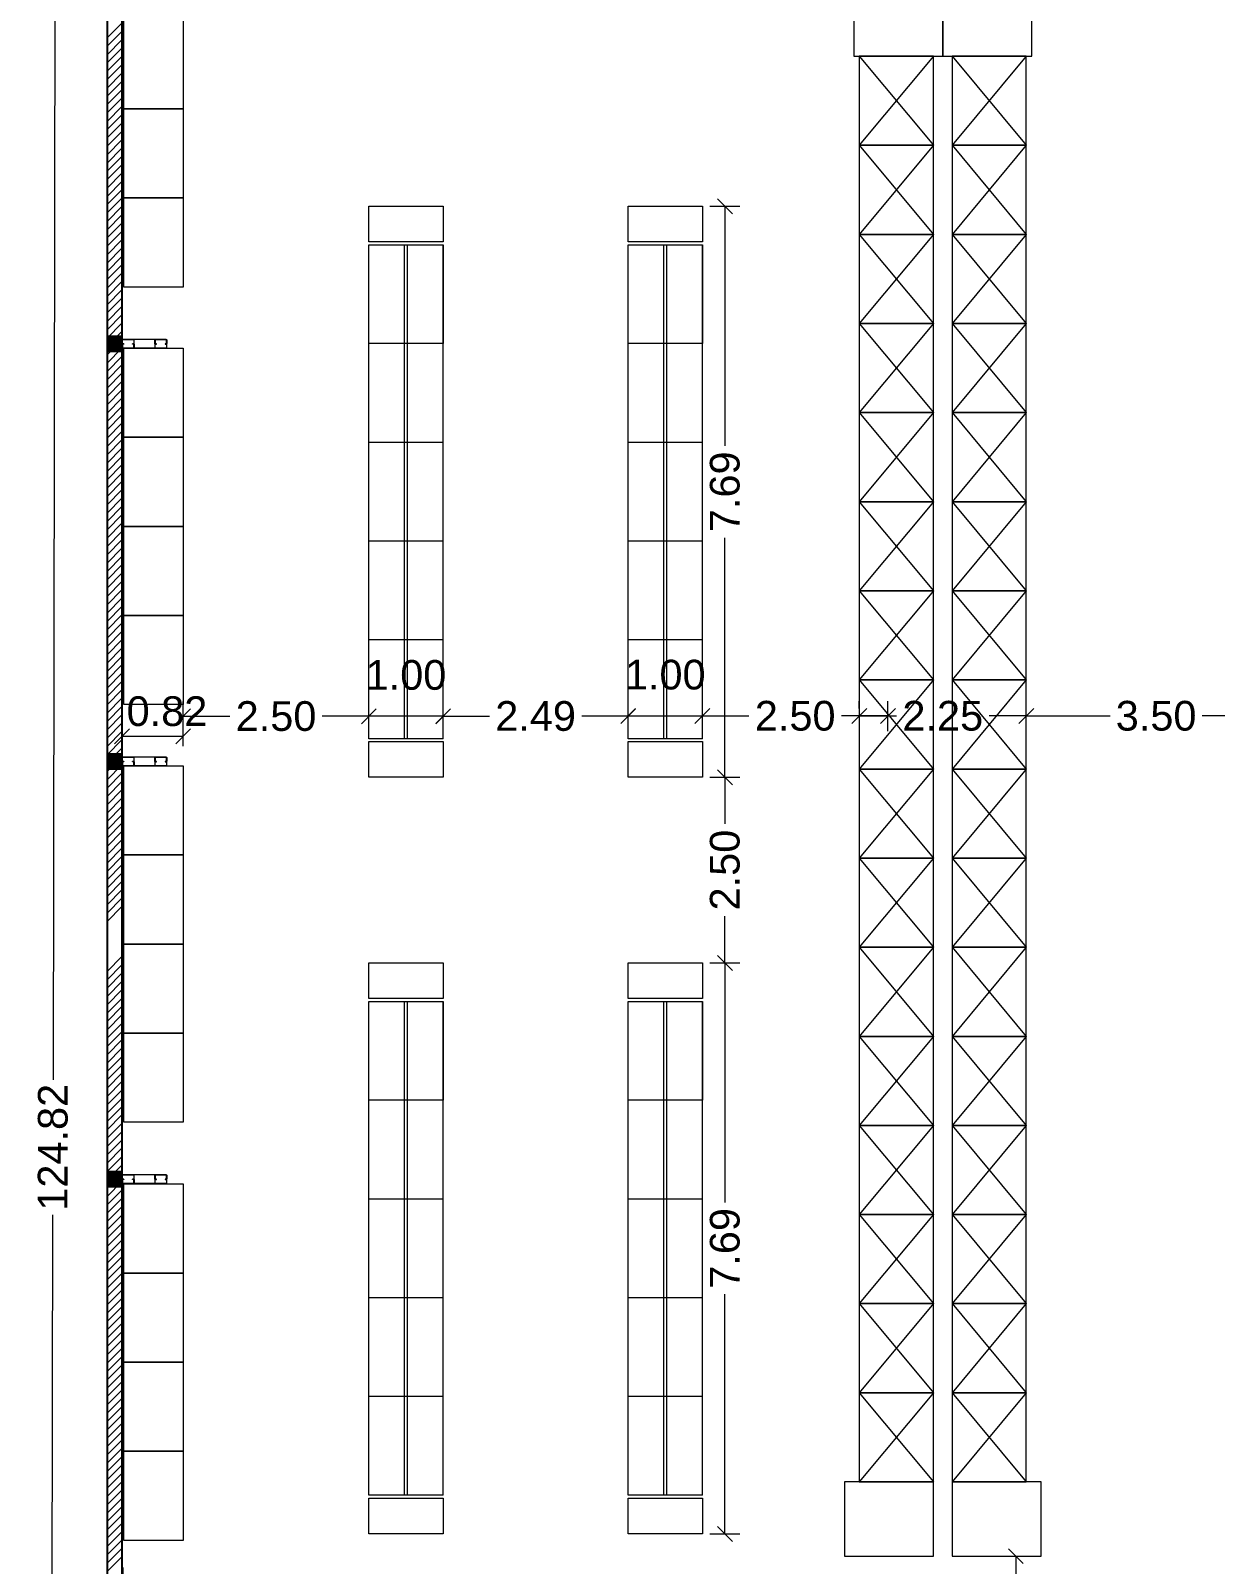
# Model space of a CAD drawing. Header units: inches. Extents: x 2 to 182, y -26 to 193.
# Drawn here: x 10.39 to 26.34, y 65.29 to 85.94 of the extents above; entities that cross this region are included whole.
import ezdxf

# ---------------------------------------------------------------- set-up
doc = ezdxf.new("R2010")
doc.units = ezdxf.units.IN
doc.header["$MEASUREMENT"] = 0
doc.linetypes.add('ACAD_ISO10W100', pattern=[18, 12, -3, 0, -3])
for name, color, linetype, lineweight in [('01 eje', 30, 'ACAD_ISO10W100', 9), ('Est-Acero', 4, 'Continuous', 13), ('Est-muro', 7, 'Continuous', 0), ('L COTAS', 1, 'Continuous', 9), ('L EQUIP', 6, 'Continuous', 9), ('LAVADO MU', 10, 'Continuous', 5)]:
    doc.layers.add(name, color=color, linetype=linetype, lineweight=lineweight)
for name, color, linetype in [('01-COTAS ESTRUCTURA', 9, 'Continuous'), ('l muro', 5, 'Continuous'), ('l olumnas', 140, 'Continuous'), ('smr acero', 170, 'Continuous')]:
    doc.layers.add(name, color=color, linetype=linetype)
doc.styles.add('2mm para 1.100', font='ARIAL.TTF')
doc.dimstyles.new('cotas 1.100', dxfattribs={"dimscale": 2, "dimtxt": 0.2, "dimasz": 0.1, "dimexe": 0.1, "dimexo": 0.05, "dimgap": 0.05, "dimtad": 0, "dimzin": 0, "dimdsep": 46, "dimtxsty": '2mm para 1.100', "dimblk": 'OBLIQUE', "dimcen": 0.09, "dimclrd": 256, "dimclre": 256, "dimclrt": 256, "dimaunit": 1, "dimadec": 3, "dimazin": 0, "dimtfac": 1, "dimtofl": 0, "dimtmove": 2, "dimatfit": 3, "dimfxl": 0, "dimtolj": 1, "dimtzin": 0, "dimlwd": -1, "dimlwe": -1, "dimarcsym": 0})

# ---------------------------------------------------------------- blocks, each defined once
blk = doc.blocks.new('terreno1')
at = {"layer": '01 eje', "ltscale": 0.05}
blk.add_line((2858.813, 860.328), (2858.813, 730.799), dxfattribs=at)
blk = doc.blocks.new('rack')
at = {"linetype": 'ByBlock', "ltscale": 0.01}
for p, q in [((0, 1.2), (1, 0)), ((1, 1.2), (0, 0))]:
    blk.add_line(p, q, dxfattribs=at)
blk.add_lwpolyline([(0, 0), (1, 0), (1, 1.2), (0, 1.2)], close=True, dxfattribs=at)
blk = doc.blocks.new('_Oblique')
at = {"color": 0, "linetype": 'ByBlock', "lineweight": -2}
blk.add_line((-0.5, -0.5), (0.5, 0.5), dxfattribs=at)
blk = doc.blocks.new('*D113')
at = {"layer": 'Defpoints', "color": 0}
for p in [(10.786, 133.315), (11.616, 133.314), (11.416, 8.495)]:
    blk.add_point(p, dxfattribs=at)
at = {"layer": 'L COTAS'}
for p, q in [((11.516, 133.314), (10.586, 133.316)), ((10.786, 133.315), (10.688, 71.815)), ((10.586, 8.496), (10.685, 69.996)), ((11.316, 8.495), (10.386, 8.496))]:
    blk.add_line(p, q, dxfattribs=at)
at = {"layer": 'L COTAS', "xscale": 0.2, "yscale": 0.2, "zscale": 0.2}
for p, rotation in [((10.786, 133.315), 89.90828215739022), ((10.586, 8.496), 269.9082821573902)]:
    blk.add_blockref('_Oblique', p, dxfattribs=dict(at, rotation=rotation))
at = {"layer": 'L COTAS', "insert": (10.686, 70.906), "char_height": 0.4, "attachment_point": 5, "rotation": 89.9083, "style": '2mm para 1.100'}
blk.add_mtext('\\A1;124.82', dxfattribs=at)
blk = doc.blocks.new('*D144')
at = {"layer": 'Defpoints', "color": 0}
for p in [(19.433, 73.389), (19.737, 73.389), (19.433, 65.699)]:
    blk.add_point(p, dxfattribs=at)
at = {"layer": 'L COTAS'}
for p, q in [((19.533, 73.389), (19.937, 73.389)), ((19.737, 73.389), (19.737, 70.162)), ((19.737, 65.699), (19.737, 68.926)), ((19.533, 65.699), (19.937, 65.699))]:
    blk.add_line(p, q, dxfattribs=at)
at = {"layer": 'L COTAS', "xscale": 0.2, "yscale": 0.2, "zscale": 0.2}
for p, rotation in [((19.737, 73.389), 90), ((19.737, 65.699), 270)]:
    blk.add_blockref('_Oblique', p, dxfattribs=dict(at, rotation=rotation))
at = {"layer": 'L COTAS', "insert": (19.737, 69.544), "char_height": 0.4, "attachment_point": 5, "rotation": 90, "style": '2mm para 1.100'}
blk.add_mtext('\\A1;7.69', dxfattribs=at)
blk = doc.blocks.new('*D145')
at = {"layer": 'Defpoints', "color": 0}
for p in [(19.433, 75.889), (19.737, 75.889), (19.433, 73.389)]:
    blk.add_point(p, dxfattribs=at)
at = {"layer": 'L COTAS'}
for p, q in [((19.533, 75.889), (19.937, 75.889)), ((19.737, 75.889), (19.737, 75.261)), ((19.737, 73.389), (19.737, 74.017)), ((19.533, 73.389), (19.937, 73.389))]:
    blk.add_line(p, q, dxfattribs=at)
at = {"layer": 'L COTAS', "xscale": 0.2, "yscale": 0.2, "zscale": 0.2}
for p, rotation in [((19.737, 75.889), 90), ((19.737, 73.389), 270)]:
    blk.add_blockref('_Oblique', p, dxfattribs=dict(at, rotation=rotation))
at = {"layer": 'L COTAS', "insert": (19.737, 74.639), "char_height": 0.4, "attachment_point": 5, "rotation": 90, "style": '2mm para 1.100'}
blk.add_mtext('\\A1;2.50', dxfattribs=at)
blk = doc.blocks.new('*D146')
at = {"layer": 'Defpoints', "color": 0}
for p in [(19.433, 83.579), (19.737, 83.579), (19.433, 75.889)]:
    blk.add_point(p, dxfattribs=at)
at = {"layer": 'L COTAS'}
for p, q in [((19.533, 83.579), (19.937, 83.579)), ((19.737, 83.579), (19.737, 80.352)), ((19.737, 75.889), (19.737, 79.116)), ((19.533, 75.889), (19.937, 75.889))]:
    blk.add_line(p, q, dxfattribs=at)
at = {"layer": 'L COTAS', "xscale": 0.2, "yscale": 0.2, "zscale": 0.2}
for p, rotation in [((19.737, 83.579), 90), ((19.737, 75.889), 270)]:
    blk.add_blockref('_Oblique', p, dxfattribs=dict(at, rotation=rotation))
at = {"layer": 'L COTAS', "insert": (19.737, 79.734), "char_height": 0.4, "attachment_point": 5, "rotation": 90, "style": '2mm para 1.100'}
blk.add_mtext('\\A1;7.69', dxfattribs=at)
blk = doc.blocks.new('*D147')
at = {"layer": 'Defpoints', "color": 0}
for p in [(21.933, 76.715), (19.433, 76.41), (21.933, 76.41)]:
    blk.add_point(p, dxfattribs=at)
at = {"layer": 'L COTAS'}
for p, q in [((19.433, 76.51), (19.433, 76.915)), ((21.933, 76.51), (21.933, 76.915)), ((19.433, 76.715), (20.061, 76.715)), ((21.933, 76.715), (21.305, 76.715))]:
    blk.add_line(p, q, dxfattribs=at)
at = {"layer": 'L COTAS', "xscale": 0.2, "yscale": 0.2, "zscale": 0.2, "rotation": 180}
blk.add_blockref('_Oblique', (19.433, 76.715), dxfattribs=at)
at = {"layer": 'L COTAS', "xscale": 0.2, "yscale": 0.2, "zscale": 0.2}
blk.add_blockref('_Oblique', (21.933, 76.715), dxfattribs=at)
at = {"layer": 'L COTAS', "insert": (20.683, 76.715), "char_height": 0.4, "attachment_point": 5, "style": '2mm para 1.100'}
blk.add_mtext('\\A1;2.50', dxfattribs=at)
blk = doc.blocks.new('*D148')
at = {"layer": 'Defpoints', "color": 0}
for p in [(12.441, 76.711), (12.441, 76.41), (14.941, 76.41)]:
    blk.add_point(p, dxfattribs=at)
at = {"layer": 'L COTAS'}
for p, q in [((12.441, 76.51), (12.441, 76.911)), ((14.941, 76.51), (14.941, 76.911)), ((12.441, 76.711), (13.069, 76.711)), ((14.941, 76.711), (14.313, 76.711))]:
    blk.add_line(p, q, dxfattribs=at)
at = {"layer": 'L COTAS', "xscale": 0.2, "yscale": 0.2, "zscale": 0.2, "rotation": 180}
blk.add_blockref('_Oblique', (12.441, 76.711), dxfattribs=at)
at = {"layer": 'L COTAS', "xscale": 0.2, "yscale": 0.2, "zscale": 0.2}
blk.add_blockref('_Oblique', (14.941, 76.711), dxfattribs=at)
at = {"layer": 'L COTAS', "insert": (13.691, 76.711), "char_height": 0.4, "attachment_point": 5, "style": '2mm para 1.100'}
blk.add_mtext('\\A1;2.50', dxfattribs=at)
blk = doc.blocks.new('*D149')
at = {"layer": 'Defpoints', "color": 0}
for p in [(14.941, 76.71), (14.941, 76.41), (15.941, 76.41)]:
    blk.add_point(p, dxfattribs=at)
at = {"layer": 'L COTAS'}
for p, q in [((14.941, 76.51), (14.941, 76.91)), ((15.941, 76.51), (15.941, 76.91)), ((15.941, 76.71), (14.941, 76.71))]:
    blk.add_line(p, q, dxfattribs=at)
at = {"layer": 'L COTAS', "xscale": 0.2, "yscale": 0.2, "zscale": 0.2, "rotation": 180}
blk.add_blockref('_Oblique', (14.941, 76.71), dxfattribs=at)
at = {"layer": 'L COTAS', "xscale": 0.2, "yscale": 0.2, "zscale": 0.2}
blk.add_blockref('_Oblique', (15.941, 76.71), dxfattribs=at)
at = {"layer": 'L COTAS', "insert": (15.441, 77.265), "char_height": 0.4, "attachment_point": 5, "style": '2mm para 1.100'}
blk.add_mtext('\\A1;1.00', dxfattribs=at)
blk = doc.blocks.new('*D150')
at = {"layer": 'Defpoints', "color": 0}
for p in [(19.433, 76.715), (18.433, 76.41), (19.433, 76.41)]:
    blk.add_point(p, dxfattribs=at)
at = {"layer": 'L COTAS'}
for p, q in [((18.433, 76.51), (18.433, 76.915)), ((19.433, 76.51), (19.433, 76.915)), ((18.433, 76.715), (19.433, 76.715))]:
    blk.add_line(p, q, dxfattribs=at)
at = {"layer": 'L COTAS', "xscale": 0.2, "yscale": 0.2, "zscale": 0.2, "rotation": 180}
blk.add_blockref('_Oblique', (18.433, 76.715), dxfattribs=at)
at = {"layer": 'L COTAS', "xscale": 0.2, "yscale": 0.2, "zscale": 0.2}
blk.add_blockref('_Oblique', (19.433, 76.715), dxfattribs=at)
at = {"layer": 'L COTAS', "insert": (18.933, 77.269), "char_height": 0.4, "attachment_point": 5, "style": '2mm para 1.100'}
blk.add_mtext('\\A1;1.00', dxfattribs=at)
blk = doc.blocks.new('*D151')
at = {"layer": 'Defpoints', "color": 0}
for p in [(11.616, 76.44), (11.616, 76.21), (12.441, 76.21)]:
    blk.add_point(p, dxfattribs=at)
at = {"layer": 'L COTAS'}
for p, q in [((11.616, 76.31), (11.616, 76.64)), ((12.441, 76.31), (12.441, 76.64)), ((12.441, 76.44), (11.616, 76.44))]:
    blk.add_line(p, q, dxfattribs=at)
at = {"layer": 'L COTAS', "xscale": 0.2, "yscale": 0.2, "zscale": 0.2, "rotation": 180}
blk.add_blockref('_Oblique', (11.616, 76.44), dxfattribs=at)
at = {"layer": 'L COTAS', "xscale": 0.2, "yscale": 0.2, "zscale": 0.2}
blk.add_blockref('_Oblique', (12.441, 76.44), dxfattribs=at)
at = {"layer": 'L COTAS', "insert": (12.222, 76.777), "char_height": 0.4, "attachment_point": 5, "style": '2mm para 1.100'}
blk.add_mtext('\\A1;0.82', dxfattribs=at)
blk = doc.blocks.new('*D153')
at = {"layer": 'Defpoints', "color": 0}
for p in [(15.941, 76.712), (15.941, 76.41), (18.433, 76.41)]:
    blk.add_point(p, dxfattribs=at)
at = {"layer": 'L COTAS'}
for p, q in [((15.941, 76.51), (15.941, 76.912)), ((18.433, 76.51), (18.433, 76.912)), ((15.941, 76.712), (16.564, 76.712)), ((18.433, 76.712), (17.81, 76.712))]:
    blk.add_line(p, q, dxfattribs=at)
at = {"layer": 'L COTAS', "xscale": 0.2, "yscale": 0.2, "zscale": 0.2, "rotation": 180}
blk.add_blockref('_Oblique', (15.941, 76.712), dxfattribs=at)
at = {"layer": 'L COTAS', "xscale": 0.2, "yscale": 0.2, "zscale": 0.2}
blk.add_blockref('_Oblique', (18.433, 76.712), dxfattribs=at)
at = {"layer": 'L COTAS', "insert": (17.187, 76.712), "char_height": 0.4, "attachment_point": 5, "style": '2mm para 1.100'}
blk.add_mtext('\\A1;2.49', dxfattribs=at)
blk = doc.blocks.new('*D171')
at = {"layer": 'Defpoints', "color": 0}
for p in [(55.719, 65.046), (11.631, 64.431), (55.719, 64.431)]:
    blk.add_point(p, dxfattribs=at)
at = {"layer": 'L COTAS'}
for p, q in [((11.631, 64.531), (11.631, 65.246)), ((55.719, 64.531), (55.719, 65.246)), ((11.631, 65.046), (32.891, 65.046)), ((55.719, 65.046), (34.458, 65.046))]:
    blk.add_line(p, q, dxfattribs=at)
at = {"layer": 'L COTAS', "xscale": 0.2, "yscale": 0.2, "zscale": 0.2, "rotation": 180}
blk.add_blockref('_Oblique', (11.631, 65.046), dxfattribs=at)
at = {"layer": 'L COTAS', "xscale": 0.2, "yscale": 0.2, "zscale": 0.2}
blk.add_blockref('_Oblique', (55.719, 65.046), dxfattribs=at)
at = {"layer": 'L COTAS', "insert": (33.675, 65.046), "char_height": 0.4, "attachment_point": 5, "style": '2mm para 1.100'}
blk.add_mtext('\\A1;44.09', dxfattribs=at)
blk = doc.blocks.new('*D402')
at = {"layer": 'Defpoints', "color": 0}
for p in [(23.396, 65.4), (23.654, 61.65), (23.654, 61.65)]:
    blk.add_point(p, dxfattribs=at)
at = {"layer": 'L COTAS'}
for p, q in [((23.496, 65.4), (23.854, 65.4)), ((23.654, 65.4), (23.654, 64.146)), ((23.654, 61.65), (23.654, 62.904)), ((23.554, 61.65), (23.454, 61.65))]:
    blk.add_line(p, q, dxfattribs=at)
at = {"layer": 'L COTAS', "xscale": 0.2, "yscale": 0.2, "zscale": 0.2}
for p, rotation in [((23.654, 65.4), 90), ((23.654, 61.65), 270)]:
    blk.add_blockref('_Oblique', p, dxfattribs=dict(at, rotation=rotation))
at = {"layer": 'L COTAS', "insert": (23.654, 63.525), "char_height": 0.4, "attachment_point": 5, "rotation": 90, "style": '2mm para 1.100'}
blk.add_mtext('\\A1;3.75', dxfattribs=at)
blk = doc.blocks.new('*D404')
at = {"layer": 'Defpoints', "color": 0}
for p in [(21.546, 76.715), (23.796, 76.715), (23.796, 76.715)]:
    blk.add_point(p, dxfattribs=at)
at = {"layer": 'L COTAS'}
for p, q in [((21.546, 76.815), (21.546, 76.915)), ((23.796, 76.815), (23.796, 76.915)), ((21.546, 76.715), (22.047, 76.715)), ((23.796, 76.715), (23.296, 76.715))]:
    blk.add_line(p, q, dxfattribs=at)
at = {"layer": 'L COTAS', "xscale": 0.2, "yscale": 0.2, "zscale": 0.2, "rotation": 180}
blk.add_blockref('_Oblique', (21.546, 76.715), dxfattribs=at)
at = {"layer": 'L COTAS', "xscale": 0.2, "yscale": 0.2, "zscale": 0.2}
blk.add_blockref('_Oblique', (23.796, 76.715), dxfattribs=at)
at = {"layer": 'L COTAS', "insert": (22.671, 76.715), "char_height": 0.4, "attachment_point": 5, "style": '2mm para 1.100'}
blk.add_mtext('\\A1;2.25', dxfattribs=at)
blk = doc.blocks.new('*D405')
at = {"layer": 'Defpoints', "color": 0}
for p in [(23.796, 76.715), (27.291, 76.715), (27.291, 76.6)]:
    blk.add_point(p, dxfattribs=at)
at = {"layer": 'L COTAS'}
for p, q in [((23.796, 76.815), (23.796, 76.915)), ((27.291, 76.7), (27.291, 76.915)), ((23.796, 76.715), (24.925, 76.715)), ((27.291, 76.715), (26.163, 76.715))]:
    blk.add_line(p, q, dxfattribs=at)
at = {"layer": 'L COTAS', "xscale": 0.2, "yscale": 0.2, "zscale": 0.2, "rotation": 180}
blk.add_blockref('_Oblique', (23.796, 76.715), dxfattribs=at)
at = {"layer": 'L COTAS', "xscale": 0.2, "yscale": 0.2, "zscale": 0.2}
blk.add_blockref('_Oblique', (27.291, 76.715), dxfattribs=at)
at = {"layer": 'L COTAS', "insert": (25.544, 76.715), "char_height": 0.4, "attachment_point": 5, "style": '2mm para 1.100'}
blk.add_mtext('\\A1;3.50', dxfattribs=at)
blk = doc.blocks.new('base1')
at = {"layer": 'smr acero'}
h = blk.add_hatch(color=256, dxfattribs=at)
h.dxf.hatch_style = 1
h.paths.add_polyline_path([(4862.665, 1040.797), (4862.665, 1040.597), (4862.465, 1040.597), (4862.465, 1040.797)])
at = {"layer": 'Est-Acero'}
for points in [[(4862.819, 1040.757), (4862.671, 1040.757, 0.414214), (4862.665, 1040.751), (4862.665, 1040.703, 0.414214), (4862.671, 1040.697), (4862.685, 1040.697), (4862.685, 1040.699), (4862.673, 1040.699, -0.414214), (4862.667, 1040.705), (4862.667, 1040.749, -0.414214), (4862.673, 1040.755), (4862.817, 1040.755, -0.414214), (4862.823, 1040.749), (4862.823, 1040.705, -0.414214), (4862.817, 1040.699), (4862.805, 1040.699), (4862.805, 1040.697), (4862.819, 1040.697, 0.414214), (4862.825, 1040.703), (4862.825, 1040.751, 0.414214)], [(4862.819, 1040.637), (4862.671, 1040.637, -0.414214), (4862.665, 1040.643), (4862.665, 1040.691, -0.414214), (4862.671, 1040.697), (4862.685, 1040.697), (4862.685, 1040.695), (4862.673, 1040.695, 0.414214), (4862.667, 1040.689), (4862.667, 1040.645, 0.414214), (4862.673, 1040.639), (4862.817, 1040.639, 0.414214), (4862.823, 1040.645), (4862.823, 1040.689, 0.414214), (4862.817, 1040.695), (4862.805, 1040.695), (4862.805, 1040.697), (4862.819, 1040.697, -0.414214), (4862.825, 1040.691), (4862.825, 1040.643, -0.414214)], [(4863.111, 1040.757), (4863.259, 1040.757, -0.414214), (4863.265, 1040.751), (4863.265, 1040.703, -0.414214), (4863.259, 1040.697), (4863.245, 1040.697), (4863.245, 1040.699), (4863.257, 1040.699, 0.414214), (4863.263, 1040.705), (4863.263, 1040.749, 0.414214), (4863.257, 1040.755), (4863.113, 1040.755, 0.414214), (4863.107, 1040.749), (4863.107, 1040.705, 0.414214), (4863.113, 1040.699), (4863.125, 1040.699), (4863.125, 1040.697), (4863.111, 1040.697, -0.414214), (4863.105, 1040.703), (4863.105, 1040.751, -0.414214)], [(4863.111, 1040.637), (4863.259, 1040.637, 0.414214), (4863.265, 1040.643), (4863.265, 1040.691, 0.414214), (4863.259, 1040.697), (4863.245, 1040.697), (4863.245, 1040.695), (4863.257, 1040.695, -0.414214), (4863.263, 1040.689), (4863.263, 1040.645, -0.414214), (4863.257, 1040.639), (4863.113, 1040.639, -0.414214), (4863.107, 1040.645), (4863.107, 1040.689, -0.414214), (4863.113, 1040.695), (4863.125, 1040.695), (4863.125, 1040.697), (4863.111, 1040.697, 0.414214), (4863.105, 1040.691), (4863.105, 1040.643, 0.414214)]]:
    blk.add_lwpolyline(points, format="xyb", close=True, dxfattribs=at)
at = {"layer": 'Est-muro'}
for p, q in [((4863.111, 1040.757), (4862.809, 1040.757)), ((4863.111, 1040.637), (4862.809, 1040.637))]:
    blk.add_line(p, q, dxfattribs=at)
at = {"layer": 'l olumnas'}
blk.add_lwpolyline([(4862.465, 1040.597), (4862.665, 1040.597), (4862.665, 1040.797), (4862.465, 1040.797)], close=True, dxfattribs=at)

msp = doc.modelspace()

# ---------------------------------------------------------------- linework, layer by layer
at = {"layer": 'L EQUIP', "linetype": 'ByBlock', "ltscale": 0.01}
for p, q in [((14.941, 76.409), (14.941, 83.059)), ((15.421, 76.409), (15.421, 83.059)), ((15.461, 76.409), (15.461, 83.059)), ((15.941, 76.409), (15.941, 83.059)), ((18.433, 76.409), (18.433, 83.059)), ((18.913, 76.409), (18.913, 83.059)), ((18.953, 76.409), (18.953, 83.059)), ((19.433, 76.409), (19.433, 83.059)), ((15.941, 81.729), (14.941, 81.729)), ((19.433, 81.729), (18.433, 81.729)), ((15.941, 80.399), (14.941, 80.399)), ((19.433, 80.399), (18.433, 80.399)), ((15.941, 79.069), (14.941, 79.069)), ((19.433, 79.069), (18.433, 79.069)), ((15.941, 77.739), (14.941, 77.739)), ((19.433, 77.739), (18.433, 77.739)), ((15.941, 76.409), (14.941, 76.409)), ((19.433, 76.409), (18.433, 76.409)), ((14.941, 66.219), (14.941, 72.869)), ((15.421, 66.219), (15.421, 72.869)), ((15.461, 66.219), (15.461, 72.869)), ((15.941, 66.219), (15.941, 72.869)), ((18.433, 66.219), (18.433, 72.869)), ((18.913, 66.219), (18.913, 72.869)), ((18.953, 66.219), (18.953, 72.869)), ((19.433, 66.219), (19.433, 72.869)), ((15.941, 71.539), (14.941, 71.539)), ((19.433, 71.539), (18.433, 71.539)), ((15.941, 70.209), (14.941, 70.209)), ((19.433, 70.209), (18.433, 70.209)), ((15.941, 68.879), (14.941, 68.879)), ((19.433, 68.879), (18.433, 68.879)), ((15.941, 67.549), (14.941, 67.549)), ((19.433, 67.549), (18.433, 67.549)), ((15.941, 66.219), (14.941, 66.219)), ((19.433, 66.219), (18.433, 66.219))]:
    msp.add_line(p, q, dxfattribs=at)
at = {"layer": 'L EQUIP'}
for points in [[(21.471, 86.6), (21.471, 85.6), (22.671, 85.6), (22.671, 86.6), (21.471, 86.6)], [(22.671, 86.6), (22.671, 85.6), (23.871, 85.6), (23.871, 86.6), (22.671, 86.6)], [(21.346, 66.4), (21.346, 65.4), (22.546, 65.4), (22.546, 66.4), (21.346, 66.4)], [(22.796, 66.4), (22.796, 65.4), (23.996, 65.4), (23.996, 66.4), (22.796, 66.4)]]:
    msp.add_lwpolyline(points, dxfattribs=at)
for points in [[(11.641, 84.891), (11.641, 86.091), (12.441, 86.091), (12.441, 84.891)], [(11.641, 83.691), (11.641, 84.891), (12.441, 84.891), (12.441, 83.691)], [(11.641, 82.491), (11.641, 83.691), (12.441, 83.691), (12.441, 82.491)], [(14.941, 83.059), (15.941, 83.059), (15.941, 81.729), (14.941, 81.729)], [(18.433, 83.059), (19.433, 83.059), (19.433, 81.729), (18.433, 81.729)], [(11.639, 80.468), (11.639, 81.668), (12.439, 81.668), (12.439, 80.468)], [(11.639, 79.268), (11.639, 80.468), (12.439, 80.468), (12.439, 79.268)], [(11.639, 78.068), (11.639, 79.268), (12.439, 79.268), (12.439, 78.068)], [(11.639, 76.868), (11.639, 78.068), (12.439, 78.068), (12.439, 76.868)], [(11.639, 74.843), (11.639, 76.043), (12.439, 76.043), (12.439, 74.843)], [(11.639, 73.643), (11.639, 74.843), (12.439, 74.843), (12.439, 73.643)], [(11.639, 72.443), (11.639, 73.643), (12.439, 73.643), (12.439, 72.443)], [(14.941, 72.869), (15.941, 72.869), (15.941, 71.539), (14.941, 71.539)], [(18.433, 72.869), (19.433, 72.869), (19.433, 71.539), (18.433, 71.539)], [(11.639, 71.243), (11.639, 72.443), (12.439, 72.443), (12.439, 71.243)], [(11.642, 69.212), (11.642, 70.412), (12.442, 70.412), (12.442, 69.212)], [(11.642, 68.012), (11.642, 69.212), (12.442, 69.212), (12.442, 68.012)], [(11.642, 66.812), (11.642, 68.012), (12.442, 68.012), (12.442, 66.812)], [(11.642, 65.612), (11.642, 66.812), (12.442, 66.812), (12.442, 65.612)]]:
    msp.add_lwpolyline(points, close=True, dxfattribs=at)
at = {"layer": 'L EQUIP', "linetype": 'ByBlock', "ltscale": 0.01}
for points in [[(15.941, 83.099), (14.941, 83.099), (14.941, 83.579), (15.941, 83.579)], [(19.433, 83.099), (18.433, 83.099), (18.433, 83.579), (19.433, 83.579)], [(15.941, 75.889), (14.941, 75.889), (14.941, 76.369), (15.941, 76.369)], [(19.433, 75.889), (18.433, 75.889), (18.433, 76.369), (19.433, 76.369)], [(15.941, 72.909), (14.941, 72.909), (14.941, 73.389), (15.941, 73.389)], [(19.433, 72.909), (18.433, 72.909), (18.433, 73.389), (19.433, 73.389)], [(15.941, 65.699), (14.941, 65.699), (14.941, 66.179), (15.941, 66.179)], [(19.433, 65.699), (18.433, 65.699), (18.433, 66.179), (19.433, 66.179)]]:
    msp.add_lwpolyline(points, close=True, dxfattribs=at)
at = {"layer": 'l muro'}
for p, q in [((11.416, 133.315), (11.416, 8.506)), ((11.616, 133.315), (11.616, 8.506))]:
    msp.add_line(p, q, dxfattribs=at)
at = {"layer": 'LAVADO MU'}
for p, q in [((11.416, 85.846), (11.616, 86.046)), ((11.416, 85.734), (11.616, 85.934)), ((11.416, 85.621), (11.616, 85.821)), ((11.416, 85.509), (11.616, 85.709)), ((11.416, 85.397), (11.616, 85.597)), ((11.416, 85.285), (11.616, 85.485)), ((11.416, 85.172), (11.616, 85.372)), ((11.416, 85.06), (11.616, 85.26)), ((11.416, 84.948), (11.616, 85.148)), ((11.416, 84.836), (11.616, 85.036)), ((11.416, 84.723), (11.616, 84.923)), ((11.416, 84.611), (11.616, 84.811)), ((11.416, 84.499), (11.616, 84.699)), ((11.416, 84.387), (11.616, 84.587)), ((11.416, 84.274), (11.616, 84.474)), ((11.416, 84.162), (11.616, 84.362)), ((11.416, 84.05), (11.616, 84.25)), ((11.416, 83.938), (11.616, 84.138)), ((11.416, 83.825), (11.616, 84.025)), ((11.416, 83.713), (11.616, 83.913)), ((11.416, 83.601), (11.616, 83.801)), ((11.416, 83.489), (11.616, 83.689)), ((11.416, 83.376), (11.616, 83.576)), ((11.416, 83.264), (11.616, 83.464)), ((11.416, 83.152), (11.616, 83.352)), ((11.416, 83.04), (11.616, 83.24)), ((11.416, 82.927), (11.616, 83.127)), ((11.416, 82.815), (11.616, 83.015)), ((11.416, 82.703), (11.616, 82.903)), ((11.416, 82.591), (11.616, 82.791)), ((11.416, 82.478), (11.616, 82.678)), ((11.416, 82.366), (11.616, 82.566)), ((11.416, 82.254), (11.616, 82.454)), ((11.416, 82.142), (11.616, 82.342)), ((11.416, 82.029), (11.616, 82.229)), ((11.416, 81.917), (11.616, 82.117)), ((11.416, 81.805), (11.616, 82.005)), ((11.416, 81.693), (11.616, 81.892)), ((11.416, 81.58), (11.616, 81.78)), ((11.416, 81.468), (11.616, 81.668)), ((11.416, 81.356), (11.616, 81.556)), ((11.416, 81.244), (11.616, 81.443)), ((11.416, 81.131), (11.616, 81.331)), ((11.416, 81.019), (11.616, 81.219)), ((11.416, 80.907), (11.616, 81.107)), ((11.416, 80.795), (11.616, 80.994)), ((11.416, 80.682), (11.616, 80.882)), ((11.416, 80.57), (11.616, 80.77)), ((11.416, 80.458), (11.616, 80.658)), ((11.416, 80.346), (11.616, 80.545)), ((11.416, 80.233), (11.616, 80.433)), ((11.416, 80.121), (11.616, 80.321)), ((11.416, 80.009), (11.616, 80.209)), ((11.416, 79.897), (11.616, 80.096)), ((11.416, 79.784), (11.616, 79.984)), ((11.416, 79.672), (11.616, 79.872)), ((11.416, 79.56), (11.616, 79.76)), ((11.416, 79.448), (11.616, 79.647)), ((11.416, 79.335), (11.616, 79.535)), ((11.416, 79.223), (11.616, 79.423)), ((11.416, 79.111), (11.616, 79.311)), ((11.416, 78.999), (11.616, 79.198)), ((11.416, 78.886), (11.616, 79.086)), ((11.416, 78.774), (11.616, 78.974)), ((11.416, 78.662), (11.616, 78.862)), ((11.416, 78.55), (11.616, 78.749)), ((11.416, 78.437), (11.616, 78.637)), ((11.416, 78.325), (11.616, 78.525)), ((11.416, 78.213), (11.616, 78.413)), ((11.416, 78.101), (11.616, 78.3)), ((11.416, 77.988), (11.616, 78.188)), ((11.416, 77.876), (11.616, 78.076)), ((11.416, 77.764), (11.616, 77.964)), ((11.416, 77.651), (11.616, 77.851)), ((11.416, 77.539), (11.616, 77.739)), ((11.416, 77.427), (11.616, 77.627)), ((11.416, 77.315), (11.616, 77.515)), ((11.416, 77.202), (11.616, 77.402)), ((11.416, 77.09), (11.616, 77.29)), ((11.416, 76.978), (11.616, 77.178)), ((11.416, 76.866), (11.616, 77.066)), ((11.416, 76.753), (11.616, 76.953)), ((11.416, 76.641), (11.616, 76.841)), ((11.416, 76.529), (11.616, 76.729)), ((11.416, 76.417), (11.616, 76.617)), ((11.416, 76.304), (11.616, 76.504)), ((11.416, 76.192), (11.616, 76.392)), ((11.416, 76.08), (11.616, 76.28)), ((11.416, 75.968), (11.616, 76.168)), ((11.416, 75.855), (11.616, 76.055)), ((11.416, 75.743), (11.616, 75.943)), ((11.416, 75.631), (11.616, 75.831)), ((11.416, 75.519), (11.616, 75.719)), ((11.416, 75.406), (11.616, 75.606)), ((11.416, 75.294), (11.616, 75.494)), ((11.416, 75.182), (11.616, 75.382)), ((11.416, 75.07), (11.616, 75.27)), ((11.416, 74.957), (11.616, 75.157)), ((11.416, 74.845), (11.616, 75.045)), ((11.416, 74.733), (11.616, 74.933)), ((11.416, 74.621), (11.616, 74.821)), ((11.416, 74.508), (11.616, 74.708)), ((11.416, 74.396), (11.616, 74.596)), ((11.416, 74.284), (11.616, 74.484)), ((11.416, 74.172), (11.616, 74.372)), ((11.416, 74.059), (11.616, 74.259)), ((11.416, 73.947), (11.616, 74.147)), ((11.416, 73.274), (11.616, 73.474)), ((11.416, 73.161), (11.616, 73.361)), ((11.416, 73.049), (11.616, 73.249)), ((11.416, 72.937), (11.616, 73.137)), ((11.416, 72.825), (11.616, 73.025)), ((11.416, 72.712), (11.616, 72.912)), ((11.416, 72.6), (11.616, 72.8)), ((11.416, 72.488), (11.616, 72.688)), ((11.416, 72.376), (11.616, 72.575)), ((11.416, 72.263), (11.616, 72.463)), ((11.416, 72.151), (11.616, 72.351)), ((11.416, 72.039), (11.616, 72.239)), ((11.416, 71.927), (11.616, 72.126)), ((11.416, 71.814), (11.616, 72.014)), ((11.416, 71.702), (11.616, 71.902)), ((11.416, 71.59), (11.616, 71.79)), ((11.416, 71.478), (11.616, 71.677)), ((11.416, 71.365), (11.616, 71.565)), ((11.416, 71.253), (11.616, 71.453)), ((11.416, 71.141), (11.616, 71.341)), ((11.416, 71.029), (11.616, 71.228)), ((11.416, 70.916), (11.616, 71.116)), ((11.416, 70.804), (11.616, 71.004)), ((11.416, 70.692), (11.616, 70.892)), ((11.416, 70.58), (11.616, 70.779)), ((11.416, 70.467), (11.616, 70.667)), ((11.416, 70.355), (11.616, 70.555)), ((11.416, 70.243), (11.616, 70.443)), ((11.416, 70.131), (11.616, 70.33)), ((11.416, 70.018), (11.616, 70.218)), ((11.416, 69.906), (11.616, 70.106)), ((11.416, 69.794), (11.616, 69.994)), ((11.416, 69.682), (11.616, 69.881)), ((11.416, 69.569), (11.616, 69.769)), ((11.416, 69.457), (11.616, 69.657)), ((11.416, 69.345), (11.616, 69.545)), ((11.416, 69.233), (11.616, 69.432)), ((11.416, 69.12), (11.616, 69.32)), ((11.416, 69.008), (11.616, 69.208)), ((11.416, 68.896), (11.616, 69.096)), ((11.416, 68.783), (11.616, 68.983)), ((11.416, 68.671), (11.616, 68.871)), ((11.416, 68.559), (11.616, 68.759)), ((11.416, 68.447), (11.616, 68.647)), ((11.416, 68.334), (11.616, 68.534)), ((11.416, 68.222), (11.616, 68.422)), ((11.416, 68.11), (11.616, 68.31)), ((11.416, 67.998), (11.616, 68.198)), ((11.416, 67.885), (11.616, 68.085)), ((11.416, 67.773), (11.616, 67.973)), ((11.416, 67.661), (11.616, 67.861)), ((11.416, 67.549), (11.616, 67.749)), ((11.416, 67.436), (11.616, 67.636)), ((11.416, 67.324), (11.616, 67.524)), ((11.416, 67.212), (11.616, 67.412)), ((11.416, 67.1), (11.616, 67.3)), ((11.416, 66.987), (11.616, 67.187)), ((11.416, 66.875), (11.616, 67.075)), ((11.416, 66.763), (11.616, 66.963)), ((11.416, 66.651), (11.616, 66.851)), ((11.416, 66.538), (11.616, 66.738)), ((11.416, 66.426), (11.616, 66.626)), ((11.416, 66.314), (11.616, 66.514)), ((11.416, 66.202), (11.616, 66.402)), ((11.416, 66.089), (11.616, 66.289)), ((11.416, 65.977), (11.616, 66.177)), ((11.416, 65.865), (11.616, 66.065)), ((11.416, 65.753), (11.616, 65.953)), ((11.416, 65.64), (11.616, 65.84)), ((11.416, 65.528), (11.616, 65.728)), ((11.416, 65.416), (11.616, 65.616)), ((11.416, 65.304), (11.616, 65.504)), ((11.416, 65.191), (11.616, 65.391))]:
    msp.add_line(p, q, dxfattribs=at)

# ---------------------------------------------------------------- block references
at = {"layer": '01-COTAS ESTRUCTURA'}
for p in [(-4851.046, -958.971), (-4851.046, -964.596), (-4851.046, -970.221)]:
    msp.add_blockref('base1', p, dxfattribs=at)
at = {"layer": 'L EQUIP', "linetype": 'ByBlock', "ltscale": 0.01}
for p in [(21.546, 84.4), (21.546, 84.4), (22.796, 84.4), (22.796, 84.4), (21.546, 83.2), (21.546, 83.2), (22.796, 83.2), (22.796, 83.2), (21.546, 82), (21.546, 82), (22.796, 82), (22.796, 82), (21.546, 80.8), (21.546, 80.8), (22.796, 80.8), (22.796, 80.8), (21.546, 79.6), (21.546, 79.6), (22.796, 79.6), (22.796, 79.6), (21.546, 78.4), (21.546, 78.4), (22.796, 78.4), (22.796, 78.4), (21.546, 77.2), (21.546, 77.2), (22.796, 77.2), (22.796, 77.2), (21.546, 76), (21.546, 76), (22.796, 76), (22.796, 76), (21.546, 74.8), (21.546, 74.8), (22.796, 74.8), (22.796, 74.8), (21.546, 73.6), (21.546, 73.6), (22.796, 73.6), (22.796, 73.6), (21.546, 72.4), (21.546, 72.4), (22.796, 72.4), (22.796, 72.4), (21.546, 71.2), (21.546, 71.2), (22.796, 71.2), (22.796, 71.2), (21.546, 70), (21.546, 70), (22.796, 70), (22.796, 70), (21.546, 68.8), (21.546, 68.8), (22.796, 68.8), (22.796, 68.8), (21.546, 67.6), (21.546, 67.6), (22.796, 67.6), (22.796, 67.6), (21.546, 66.4), (21.546, 66.4), (22.796, 66.4), (22.796, 66.4)]:
    msp.add_blockref('rack', p, dxfattribs=at)
at = {"layer": 'l muro'}
msp.add_blockref('terreno1', (-2847.397, -724.845), dxfattribs=at)

# ---------------------------------------------------------------- dimensions: what is measured, and where the dimension line sits
at = {"layer": 'L COTAS'}
dim = msp.add_aligned_dim(p1=(11.416, 8.495), p2=(11.616, 133.314), distance=0.83, dimstyle='cotas 1.100', override={"dimfxl": 0.1, "dimarcsym": 1}, dxfattribs=at)
dim.commit()
dim.dimension.update_dxf_attribs({"geometry": '*D113', "text_midpoint": (10.686, 70.906)})
for base, p1, p2, picture, middle in [((19.737, 83.579), (19.433, 75.889), (19.433, 83.579), '*D146', (19.737, 79.734)), ((19.737, 75.889), (19.433, 73.389), (19.433, 75.889), '*D145', (19.737, 74.639)), ((19.737, 73.389), (19.433, 65.699), (19.433, 73.389), '*D144', (19.737, 69.544)), ((23.654, 61.65), (23.396, 65.4), (23.654, 61.65), '*D402', (23.654, 63.525))]:
    dim = msp.add_linear_dim(base=base, p1=p1, p2=p2, angle=90, dimstyle='cotas 1.100', override={"dimfxl": 0.1, "dimarcsym": 1}, dxfattribs=at)
    dim.commit()
    dim.dimension.update_dxf_attribs({"geometry": picture, "text_midpoint": middle})
for base, p1, p2, picture, middle in [((14.941, 76.71), (15.941, 76.41), (14.941, 76.41), '*D149', (15.441, 77.265)), ((19.433, 76.715), (18.433, 76.41), (19.433, 76.41), '*D150', (18.933, 77.269)), ((12.441, 76.711), (14.941, 76.41), (12.441, 76.41), '*D148', (13.691, 76.711)), ((15.941, 76.712), (18.433, 76.41), (15.941, 76.41), '*D153', (17.187, 76.712)), ((21.933, 76.715), (19.433, 76.41), (21.933, 76.41), '*D147', (20.683, 76.715)), ((23.796, 76.715), (21.546, 76.715), (23.796, 76.715), '*D404', (22.671, 76.715)), ((27.29142, 76.71467), (23.79637, 76.71467), (27.29142, 76.59972), '*D405', (25.5439, 76.71467)), ((55.719, 65.046), (11.631, 64.431), (55.719, 64.431), '*D171', (33.675, 65.046))]:
    dim = msp.add_linear_dim(base=base, p1=p1, p2=p2, dimstyle='cotas 1.100', override={"dimfxl": 0.1, "dimarcsym": 1}, dxfattribs=at)
    dim.commit()
    dim.dimension.update_dxf_attribs({"geometry": picture, "text_midpoint": middle})
dim = msp.add_linear_dim(base=(11.6162, 76.4404), p1=(12.4408, 76.2096), p2=(11.6162, 76.2096), dimstyle='cotas 1.100', override={"dimfxl": 0.1, "dimarcsym": 1}, dxfattribs=at)
dim.commit()
dim.dimension.update_dxf_attribs({"geometry": '*D151', "text_midpoint": (12.2218, 76.7773), "dimtype": 160})

doc.saveas('drawing.dxf')
